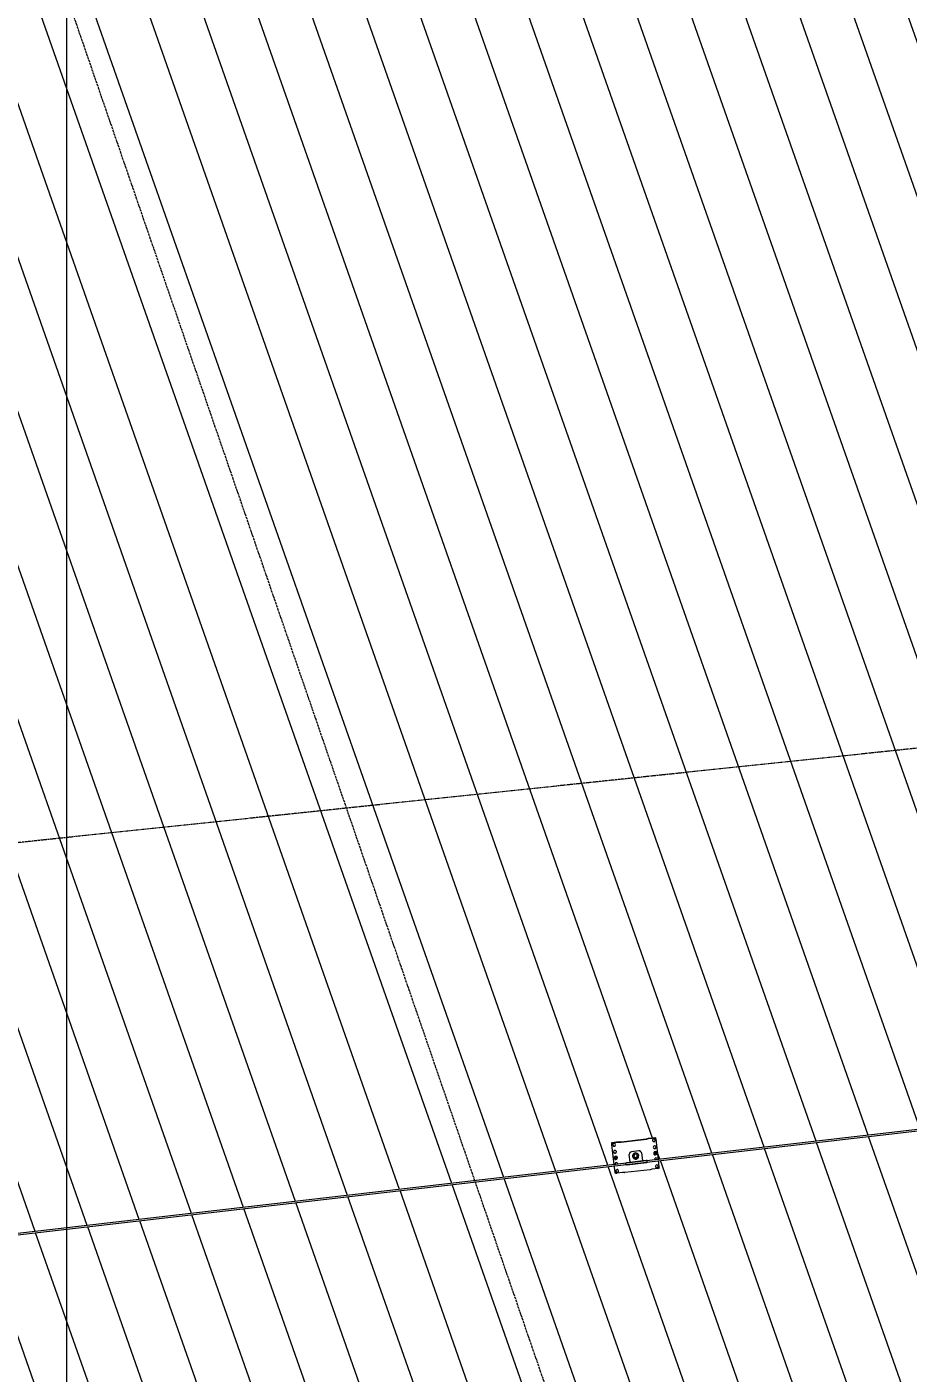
# Model space of a CAD drawing. Header units: millimetres. Extents: x -2355779 to -2216356, y 3874558 to 4068437.
# Drawn here: x -2348636 to -2342895, y 3975290 to 3984063 of the extents above; entities that cross this region are included whole.
import ezdxf

# ---------------------------------------------------------------- set-up
doc = ezdxf.new("R2010")
doc.units = ezdxf.units.MM
doc.linetypes.add('Grid Line', pattern=[21, 12, -3, 3, -3])
for name, color, linetype, lineweight in [('A-ANNO-DIMS', 211, 'Continuous', 5), ('A-ANNO-DIMS-200', 211, 'Continuous', 5), ('A-DETL', 90, 'Continuous', 18), ('A-ROOF-PATT', 132, 'Continuous', 5), ('Q-SPCQ', 91, 'Continuous', 5), ('S-GRID', 1, 'Continuous', 5)]:
    doc.layers.add(name, color=color, linetype=linetype, lineweight=lineweight)
doc.styles.add('Arial', font='arial.ttf', dxfattribs={"height": 500})
doc.dimstyles.new('2_5-Diagonal-_deg_-Decimal_O', dxfattribs={"dimscale": 304.8, "dimtxt": 510.1297, "dimasz": 0.984252, "dimexe": 0.656168, "dimexo": 0.0625, "dimgap": 0.984252, "dimtad": 1, "dimdec": 0, "dimzin": 0, "dimdsep": 46, "dimtxsty": 'Arial', "dimblk1": 'OBLIQUE', "dimblk2": 'OBLIQUE', "dimsah": 1, "dimcen": 0.09, "dimdle": 0.656168, "dimazin": 0, "dimtfac": 1, "dimtdec": 4, "dimtix": 1, "dimtmove": 0, "dimatfit": 3, "dimfxl": 3.28084, "dimfxlon": 1, "dimtvp": 1, "dimtfill": 1, "dimtolj": 1, "dimtzin": 0, "dimlwd": 15, "dimlwe": 15, "dimarcsym": 2})

# ---------------------------------------------------------------- blocks, each defined once
blk = doc.blocks.new('Static Line_Sayfa_Metal Deck_Pan Mount - Up to 15 _ pitch - Max 2 Users-1848369-GA - Part B 6m')
at = {"layer": 'Q-SPCQ'}
for p, q in [((-2316003.8, 3979979.9), (-2348375.7, 3976235.9)), ((-2348375.7, 3976227.9), (-2316002.9, 3979972)), ((-2344776.2, 3976795.8), (-2344825.9, 3976790.1)), ((-2344825.8, 3976789.9), (-2344776.2, 3976795.7)), ((-2344824.7, 3976779.9), (-2344825.8, 3976789.9)), ((-2344809.3, 3976646.2), (-2344824.6, 3976779.9)), ((-2344817.8, 3976774.4), (-2344817.7, 3976774.3)), ((-2344776.9, 3976795.6), (-2344815.9, 3976791.1)), ((-2344815.9, 3976791), (-2344778.4, 3976795.3)), ((-2344800.7, 3976780.3), (-2344800.8, 3976780.4)), ((-2344777.5, 3976795.4), (-2344764.2, 3976794.4)), ((-2344776.2, 3976795.7), (-2344776.2, 3976795.8)), ((-2344762.7, 3976794.7), (-2344776, 3976795.6)), ((-2344763.2, 3976794.5), (-2344598.6, 3976813.5)), ((-2344600.1, 3976813.4), (-2344761.7, 3976794.8)), ((-2344587.6, 3976817.4), (-2344599.2, 3976813.6)), ((-2344597.6, 3976813.7), (-2344586, 3976817.5)), ((-2344537.8, 3976823.4), (-2344587.5, 3976817.6)), ((-2344587.4, 3976817.5), (-2344537.8, 3976823.2)), ((-2344547.7, 3976822.1), (-2344586.7, 3976817.6)), ((-2344585.1, 3976817.7), (-2344547.7, 3976822)), ((-2344559.5, 3976804.3), (-2344559.5, 3976804.2)), ((-2344554.3, 3976758.9), (-2344554.2, 3976758.8)), ((-2344542.5, 3976810.2), (-2344542.5, 3976810.2)), ((-2344537.8, 3976823.2), (-2344537.8, 3976823.4)), ((-2344536.6, 3976813.2), (-2344537.8, 3976823.2)), ((-2344537.3, 3976764.8), (-2344537.3, 3976764.9)), ((-2344537.1, 3976815.4), (-2344537.1, 3976815.5)), ((-2344521.3, 3976680.4), (-2344536.6, 3976813.2)), ((-2344812.5, 3976729), (-2344812.5, 3976729)), ((-2344804.6, 3976694.7), (-2344800.1, 3976698.1)), ((-2344804, 3976689.1), (-2344804.6, 3976694.7)), ((-2344800, 3976697.9), (-2344804.5, 3976694.4)), ((-2344804.5, 3976694.4), (-2344803.9, 3976688.9)), ((-2344803.9, 3976688.9), (-2344798.8, 3976686.6)), ((-2344800, 3976697.9), (-2344800.1, 3976698.1)), ((-2344800.1, 3976698.1), (-2344795, 3976695.8)), ((-2344794.9, 3976695.5), (-2344800, 3976697.9)), ((-2344798.8, 3976686.6), (-2344794.3, 3976690)), ((-2344795.5, 3976734.9), (-2344795.5, 3976735)), ((-2344794.3, 3976690), (-2344794.9, 3976695.5)), ((-2344601.3, 3976675), (-2344727.3, 3976660.4)), ((-2344705.2, 3976665.8), (-2344710.9, 3976714.9)), ((-2344648.1, 3976737.4), (-2344697.7, 3976731.7)), ((-2344648, 3976737.3), (-2344697.7, 3976731.5)), ((-2344688.2, 3976698), (-2344688.1, 3976697.9)), ((-2344680.5, 3976700.6), (-2344680.3, 3976700.2)), ((-2344678.4, 3976700.8), (-2344678.3, 3976700.7)), ((-2344660, 3976707.2), (-2344660.1, 3976707.2)), ((-2344658.2, 3976708), (-2344658.3, 3976708.4)), ((-2344650.6, 3976711.1), (-2344650.7, 3976711.2)), ((-2344632.2, 3976727.4), (-2344632.2, 3976727.5)), ((-2344631.4, 3976724.1), (-2344625.8, 3976675)), ((-2344601.3, 3976675), (-2344599, 3976675)), ((-2344594.6, 3976674.4), (-2344599, 3976675)), ((-2344541.9, 3976728), (-2344546.4, 3976724.6)), ((-2344546.4, 3976724.6), (-2344545.7, 3976719)), ((-2344541.8, 3976727.7), (-2344546.3, 3976724.3)), ((-2344546.3, 3976724.3), (-2344545.6, 3976718.7)), ((-2344545.6, 3976718.7), (-2344540.5, 3976716.5)), ((-2344545.1, 3976679.5), (-2344545, 3976679.1)), ((-2344545.1, 3976679.5), (-2344545.1, 3976679.5)), ((-2344536.7, 3976725.7), (-2344541.9, 3976728)), ((-2344541.8, 3976727.7), (-2344541.9, 3976728)), ((-2344536.7, 3976725.4), (-2344541.8, 3976727.7)), ((-2344540.5, 3976716.5), (-2344536, 3976719.8)), ((-2344536, 3976719.8), (-2344536.7, 3976725.4)), ((-2344528.1, 3976685.4), (-2344528.2, 3976685.5)), ((-2344516, 3976634.6), (-2344520.8, 3976676)), ((-2344804.1, 3976601.3), (-2344808.9, 3976642.7)), ((-2344803, 3976591.5), (-2344804.1, 3976601.3)), ((-2344803.6, 3976599.2), (-2344803.6, 3976599.1)), ((-2344803.4, 3976649.6), (-2344803.2, 3976649.2)), ((-2344803.4, 3976649.6), (-2344803.4, 3976649.6)), ((-2344793.8, 3976592.5), (-2344803, 3976591.5)), ((-2344798.2, 3976604.3), (-2344798.2, 3976604.2)), ((-2344755.6, 3976596.9), (-2344793, 3976592.5)), ((-2344786.4, 3976655.6), (-2344786.4, 3976655.6)), ((-2344781.2, 3976610.2), (-2344781.2, 3976610.2)), ((-2344741.4, 3976596), (-2344754.6, 3976596.9)), ((-2344575.7, 3976615.1), (-2344740.4, 3976596)), ((-2344729.5, 3976659.9), (-2344733.7, 3976658.4)), ((-2344732.5, 3976648), (-2344728.1, 3976647.5)), ((-2344727.3, 3976660.4), (-2344729.5, 3976659.9)), ((-2344725.8, 3976647.5), (-2344728.1, 3976647.5)), ((-2344725.8, 3976647.5), (-2344599.8, 3976662.1)), ((-2344599.8, 3976662.1), (-2344597.6, 3976662.6)), ((-2344597.6, 3976662.6), (-2344593.4, 3976664.1)), ((-2344563.2, 3976619.1), (-2344574.8, 3976615.2)), ((-2344524.8, 3976623.5), (-2344562.3, 3976619.2)), ((-2344539.9, 3976634.1), (-2344539.9, 3976634.1)), ((-2344514.9, 3976624.8), (-2344524.1, 3976623.7)), ((-2344522.9, 3976640), (-2344522.9, 3976640.1)), ((-2344514.9, 3976624.8), (-2344516.1, 3976634.6)), ((-2348375.7, 3976235.9), (-2352562.9, 3975751.6)), ((-2352562.9, 3975743.6), (-2348375.7, 3976227.9))]:
    blk.add_line(p, q, dxfattribs=at)
at = {"layer": 'Q-SPCQ', "flags": 128}
for points in [[(-2344817.7, 3976774.3), (-2344817.6, 3976774), (-2344817.5, 3976773.7), (-2344817.3, 3976773.3), (-2344817.1, 3976773), (-2344817, 3976772.7), (-2344816.8, 3976772.4), (-2344816.6, 3976772.1), (-2344816.4, 3976771.8), (-2344816.1, 3976771.5), (-2344815.9, 3976771.3), (-2344815.6, 3976771), (-2344815.4, 3976770.8), (-2344815.1, 3976770.5), (-2344814.8, 3976770.3), (-2344814.6, 3976770.1), (-2344814.3, 3976769.9), (-2344814, 3976769.7), (-2344813.7, 3976769.5), (-2344813.3, 3976769.3), (-2344813, 3976769.2), (-2344812.7, 3976769), (-2344812.3, 3976768.9), (-2344812, 3976768.8), (-2344811.7, 3976768.7), (-2344811.3, 3976768.6), (-2344811, 3976768.5), (-2344810.6, 3976768.4), (-2344810.3, 3976768.4), (-2344809.9, 3976768.4), (-2344809.5, 3976768.3), (-2344809.2, 3976768.3), (-2344808.8, 3976768.3), (-2344808.5, 3976768.4), (-2344808.2, 3976768.4)], [(-2344808.2, 3976768.4), (-2344807.9, 3976768.4), (-2344807.5, 3976768.5), (-2344807.1, 3976768.6), (-2344806.8, 3976768.7), (-2344806.5, 3976768.8), (-2344806.1, 3976768.9), (-2344805.8, 3976769), (-2344805.5, 3976769.2), (-2344805.1, 3976769.3), (-2344804.8, 3976769.5), (-2344804.5, 3976769.7), (-2344804.2, 3976769.9), (-2344803.9, 3976770.1), (-2344803.6, 3976770.3), (-2344803.3, 3976770.5), (-2344803.1, 3976770.8), (-2344802.8, 3976771), (-2344802.6, 3976771.3), (-2344802.3, 3976771.6), (-2344802.1, 3976771.8), (-2344801.9, 3976772.1), (-2344801.7, 3976772.4), (-2344801.5, 3976772.7), (-2344801.3, 3976773), (-2344801.2, 3976773.4), (-2344801, 3976773.7), (-2344800.9, 3976774), (-2344800.7, 3976774.4), (-2344800.6, 3976774.7), (-2344800.5, 3976775), (-2344800.4, 3976775.4), (-2344800.4, 3976775.7), (-2344800.3, 3976776.1), (-2344800.3, 3976776.5), (-2344800.3, 3976776.8), (-2344800.2, 3976777.2), (-2344800.2, 3976777.5), (-2344800.3, 3976777.9), (-2344800.3, 3976778.3), (-2344800.3, 3976778.6), (-2344800.4, 3976779), (-2344800.5, 3976779.3), (-2344800.6, 3976779.7), (-2344800.7, 3976780), (-2344800.7, 3976780.3)], [(-2344559.5, 3976804.2), (-2344559.3, 3976803.9), (-2344559.2, 3976803.5), (-2344559.1, 3976803.2), (-2344558.9, 3976802.9), (-2344558.7, 3976802.6), (-2344558.5, 3976802.3), (-2344558.3, 3976802), (-2344558.1, 3976801.7), (-2344557.9, 3976801.4), (-2344557.6, 3976801.1), (-2344557.4, 3976800.9), (-2344557.1, 3976800.6), (-2344556.9, 3976800.4), (-2344556.6, 3976800.2), (-2344556.3, 3976799.9), (-2344556, 3976799.7), (-2344555.7, 3976799.5), (-2344555.4, 3976799.4), (-2344555.1, 3976799.2), (-2344554.8, 3976799), (-2344554.4, 3976798.9), (-2344554.1, 3976798.7), (-2344553.7, 3976798.6), (-2344553.4, 3976798.5), (-2344553.1, 3976798.4), (-2344552.7, 3976798.4), (-2344552.3, 3976798.3), (-2344552, 3976798.3), (-2344551.6, 3976798.2), (-2344551.3, 3976798.2), (-2344550.9, 3976798.2), (-2344550.6, 3976798.2), (-2344550.2, 3976798.2), (-2344549.9, 3976798.3)], [(-2344554.2, 3976758.8), (-2344554.1, 3976758.5), (-2344554, 3976758.2), (-2344553.8, 3976757.8), (-2344553.7, 3976757.5), (-2344553.5, 3976757.2), (-2344553.3, 3976756.9), (-2344553.1, 3976756.6), (-2344552.9, 3976756.3), (-2344552.7, 3976756), (-2344552.4, 3976755.8), (-2344552.2, 3976755.5), (-2344551.9, 3976755.2), (-2344551.6, 3976755), (-2344551.4, 3976754.8), (-2344551.1, 3976754.6), (-2344550.8, 3976754.3), (-2344550.5, 3976754.2), (-2344550.2, 3976754), (-2344549.9, 3976753.8), (-2344549.5, 3976753.6), (-2344549.2, 3976753.5), (-2344548.9, 3976753.4), (-2344548.5, 3976753.3), (-2344548.2, 3976753.1), (-2344547.8, 3976753.1), (-2344547.5, 3976753), (-2344547.1, 3976752.9), (-2344546.8, 3976752.9), (-2344546.4, 3976752.8), (-2344546.1, 3976752.8), (-2344545.7, 3976752.8), (-2344545.3, 3976752.8), (-2344545, 3976752.9), (-2344544.7, 3976752.9)], [(-2344549.9, 3976798.3), (-2344549.6, 3976798.3), (-2344549.2, 3976798.4), (-2344548.9, 3976798.4), (-2344548.5, 3976798.5), (-2344548.2, 3976798.6), (-2344547.9, 3976798.8), (-2344547.5, 3976798.9), (-2344547.2, 3976799), (-2344546.9, 3976799.2), (-2344546.5, 3976799.4), (-2344546.2, 3976799.5), (-2344545.9, 3976799.7), (-2344545.6, 3976799.9), (-2344545.4, 3976800.2), (-2344545.1, 3976800.4), (-2344544.8, 3976800.6), (-2344544.6, 3976800.9), (-2344544.3, 3976801.2), (-2344544.1, 3976801.4), (-2344543.8, 3976801.7), (-2344543.6, 3976802), (-2344543.4, 3976802.3), (-2344543.2, 3976802.6), (-2344543.1, 3976802.9), (-2344542.9, 3976803.2), (-2344542.7, 3976803.6), (-2344542.6, 3976803.9), (-2344542.5, 3976804.2), (-2344542.4, 3976804.6), (-2344542.3, 3976804.9), (-2344542.2, 3976805.3), (-2344542.1, 3976805.6), (-2344542.1, 3976806), (-2344542, 3976806.3), (-2344542, 3976806.7), (-2344542, 3976807), (-2344542, 3976807.4), (-2344542, 3976807.8), (-2344542, 3976808.1), (-2344542.1, 3976808.5), (-2344542.1, 3976808.8), (-2344542.2, 3976809.2), (-2344542.3, 3976809.5), (-2344542.4, 3976809.9), (-2344542.5, 3976810.2)], [(-2344544.7, 3976752.9), (-2344544.4, 3976752.9), (-2344544, 3976753), (-2344543.7, 3976753.1), (-2344543.3, 3976753.2), (-2344543, 3976753.3), (-2344542.6, 3976753.4), (-2344542.3, 3976753.5), (-2344542, 3976753.7), (-2344541.6, 3976753.8), (-2344541.3, 3976754), (-2344541, 3976754.2), (-2344540.7, 3976754.4), (-2344540.4, 3976754.6), (-2344540.1, 3976754.8), (-2344539.9, 3976755), (-2344539.6, 3976755.3), (-2344539.3, 3976755.5), (-2344539.1, 3976755.8), (-2344538.9, 3976756), (-2344538.6, 3976756.3), (-2344538.4, 3976756.6), (-2344538.2, 3976756.9), (-2344538, 3976757.2), (-2344537.8, 3976757.5), (-2344537.7, 3976757.8), (-2344537.5, 3976758.2), (-2344537.4, 3976758.5), (-2344537.3, 3976758.8), (-2344537.1, 3976759.2), (-2344537.1, 3976759.5), (-2344537, 3976759.9), (-2344536.9, 3976760.2), (-2344536.8, 3976760.6), (-2344536.8, 3976760.9), (-2344536.8, 3976761.3), (-2344536.8, 3976761.7), (-2344536.8, 3976762), (-2344536.8, 3976762.4), (-2344536.8, 3976762.7), (-2344536.9, 3976763.1), (-2344536.9, 3976763.5), (-2344537, 3976763.8), (-2344537.1, 3976764.2), (-2344537.2, 3976764.5), (-2344537.3, 3976764.8)], [(-2344812.5, 3976729), (-2344812.4, 3976728.6), (-2344812.2, 3976728.3), (-2344812.1, 3976728), (-2344811.9, 3976727.6), (-2344811.7, 3976727.3), (-2344811.6, 3976727), (-2344811.4, 3976726.7), (-2344811.1, 3976726.4), (-2344810.9, 3976726.2), (-2344810.7, 3976725.9), (-2344810.4, 3976725.6), (-2344810.2, 3976725.4), (-2344809.9, 3976725.1), (-2344809.6, 3976724.9), (-2344809.3, 3976724.7), (-2344809, 3976724.5), (-2344808.7, 3976724.3), (-2344808.4, 3976724.1), (-2344808.1, 3976723.9), (-2344807.8, 3976723.8), (-2344807.5, 3976723.6), (-2344807.1, 3976723.5), (-2344806.8, 3976723.4), (-2344806.4, 3976723.3), (-2344806.1, 3976723.2), (-2344805.7, 3976723.1), (-2344805.4, 3976723.1), (-2344805, 3976723), (-2344804.7, 3976723), (-2344804.3, 3976723), (-2344804, 3976722.9), (-2344803.6, 3976723), (-2344803.2, 3976723), (-2344803, 3976723)], [(-2344803, 3976723), (-2344802.6, 3976723.1), (-2344802.3, 3976723.1), (-2344801.9, 3976723.2), (-2344801.6, 3976723.3), (-2344801.2, 3976723.4), (-2344800.9, 3976723.5), (-2344800.6, 3976723.6), (-2344800.2, 3976723.8), (-2344799.9, 3976723.9), (-2344799.6, 3976724.1), (-2344799.3, 3976724.3), (-2344799, 3976724.5), (-2344798.7, 3976724.7), (-2344798.4, 3976724.9), (-2344798.1, 3976725.1), (-2344797.9, 3976725.4), (-2344797.6, 3976725.6), (-2344797.4, 3976725.9), (-2344797.1, 3976726.2), (-2344796.9, 3976726.5), (-2344796.7, 3976726.7), (-2344796.5, 3976727), (-2344796.3, 3976727.3), (-2344796.1, 3976727.7), (-2344795.9, 3976728), (-2344795.8, 3976728.3), (-2344795.6, 3976728.6), (-2344795.5, 3976729), (-2344795.4, 3976729.3), (-2344795.3, 3976729.7), (-2344795.2, 3976730), (-2344795.2, 3976730.4), (-2344795.1, 3976730.7), (-2344795.1, 3976731.1), (-2344795, 3976731.4), (-2344795, 3976731.8), (-2344795, 3976732.2), (-2344795, 3976732.5), (-2344795.1, 3976732.9), (-2344795.1, 3976733.2), (-2344795.2, 3976733.6), (-2344795.2, 3976733.9), (-2344795.3, 3976734.3), (-2344795.4, 3976734.6), (-2344795.5, 3976734.9)], [(-2344680.3, 3976700.2), (-2344680.2, 3976699.8), (-2344680, 3976699.4), (-2344679.8, 3976698.9), (-2344679.6, 3976698.5), (-2344679.3, 3976698.1), (-2344679.1, 3976697.7), (-2344678.8, 3976697.3), (-2344678.5, 3976696.9), (-2344678.2, 3976696.6), (-2344677.9, 3976696.2), (-2344677.6, 3976695.9), (-2344677.3, 3976695.6), (-2344676.9, 3976695.2), (-2344676.6, 3976694.9), (-2344676.2, 3976694.7), (-2344675.8, 3976694.4), (-2344675.4, 3976694.1), (-2344675, 3976693.9), (-2344674.6, 3976693.7), (-2344674.2, 3976693.5), (-2344673.7, 3976693.3), (-2344673.3, 3976693.1), (-2344672.9, 3976693), (-2344672.4, 3976692.8), (-2344672, 3976692.7), (-2344671.5, 3976692.6), (-2344671, 3976692.5), (-2344670.6, 3976692.5), (-2344670.1, 3976692.4), (-2344669.6, 3976692.4), (-2344669.2, 3976692.4), (-2344668.7, 3976692.4), (-2344668.2, 3976692.4), (-2344667.9, 3976692.5)], [(-2344678.3, 3976700.7), (-2344678.2, 3976700.4), (-2344678.1, 3976700), (-2344677.9, 3976699.7), (-2344677.7, 3976699.3), (-2344677.5, 3976699), (-2344677.3, 3976698.7), (-2344677.1, 3976698.3), (-2344676.9, 3976698), (-2344676.6, 3976697.7), (-2344676.4, 3976697.4), (-2344676.1, 3976697.2), (-2344675.8, 3976696.9), (-2344675.5, 3976696.6), (-2344675.2, 3976696.4), (-2344674.9, 3976696.1), (-2344674.6, 3976695.9), (-2344674.3, 3976695.7), (-2344673.9, 3976695.5), (-2344673.6, 3976695.3), (-2344673.2, 3976695.2), (-2344672.9, 3976695), (-2344672.5, 3976694.9), (-2344672.2, 3976694.7), (-2344671.8, 3976694.6), (-2344671.4, 3976694.5), (-2344671, 3976694.4), (-2344670.7, 3976694.4), (-2344670.3, 3976694.3), (-2344669.9, 3976694.3), (-2344669.5, 3976694.3), (-2344669.1, 3976694.3), (-2344668.7, 3976694.3), (-2344668.3, 3976694.3), (-2344668.1, 3976694.3)], [(-2344668.1, 3976694.3), (-2344667.7, 3976694.4), (-2344667.3, 3976694.4), (-2344666.9, 3976694.5), (-2344666.6, 3976694.6), (-2344666.2, 3976694.7), (-2344665.8, 3976694.9), (-2344665.5, 3976695), (-2344665.1, 3976695.2), (-2344664.8, 3976695.3), (-2344664.4, 3976695.5), (-2344664.1, 3976695.7), (-2344663.8, 3976695.9), (-2344663.4, 3976696.1), (-2344663.1, 3976696.4), (-2344662.8, 3976696.6), (-2344662.5, 3976696.9), (-2344662.3, 3976697.2), (-2344662, 3976697.4), (-2344661.7, 3976697.7), (-2344661.5, 3976698), (-2344661.3, 3976698.4), (-2344661.1, 3976698.7), (-2344660.9, 3976699), (-2344660.7, 3976699.3), (-2344660.5, 3976699.7), (-2344660.3, 3976700), (-2344660.2, 3976700.4), (-2344660, 3976700.8), (-2344659.9, 3976701.1), (-2344659.8, 3976701.5), (-2344659.7, 3976701.9), (-2344659.6, 3976702.3), (-2344659.6, 3976702.6), (-2344659.5, 3976703), (-2344659.5, 3976703.4), (-2344659.5, 3976703.8), (-2344659.5, 3976704.2), (-2344659.5, 3976704.6), (-2344659.5, 3976705), (-2344659.6, 3976705.4), (-2344659.7, 3976705.7), (-2344659.7, 3976706.1), (-2344659.8, 3976706.5), (-2344659.9, 3976706.9), (-2344660, 3976707.2)], [(-2344667.9, 3976692.5), (-2344667.4, 3976692.5), (-2344667, 3976692.6), (-2344666.5, 3976692.7), (-2344666.1, 3976692.8), (-2344665.6, 3976693), (-2344665.2, 3976693.1), (-2344664.7, 3976693.3), (-2344664.3, 3976693.5), (-2344663.9, 3976693.7), (-2344663.5, 3976693.9), (-2344663.1, 3976694.1), (-2344662.7, 3976694.4), (-2344662.3, 3976694.7), (-2344661.9, 3976695), (-2344661.5, 3976695.3), (-2344661.2, 3976695.6), (-2344660.9, 3976695.9), (-2344660.5, 3976696.2), (-2344660.2, 3976696.6), (-2344659.9, 3976697), (-2344659.7, 3976697.3), (-2344659.4, 3976697.7), (-2344659.1, 3976698.1), (-2344658.9, 3976698.5), (-2344658.7, 3976699), (-2344658.5, 3976699.4), (-2344658.3, 3976699.8), (-2344658.2, 3976700.3), (-2344658, 3976700.7), (-2344657.9, 3976701.2), (-2344657.8, 3976701.6), (-2344657.7, 3976702.1), (-2344657.6, 3976702.5), (-2344657.5, 3976703), (-2344657.5, 3976703.5), (-2344657.5, 3976703.9), (-2344657.5, 3976704.4), (-2344657.5, 3976704.9), (-2344657.6, 3976705.3), (-2344657.6, 3976705.8), (-2344657.7, 3976706.3), (-2344657.8, 3976706.7), (-2344657.9, 3976707.2), (-2344658, 3976707.6), (-2344658.2, 3976708)], [(-2344527.8, 3976680.9), (-2344527.7, 3976681.2), (-2344527.7, 3976681.6), (-2344527.6, 3976681.9), (-2344527.6, 3976682.3), (-2344527.6, 3976682.7), (-2344527.6, 3976683), (-2344527.7, 3976683.4), (-2344527.7, 3976683.7), (-2344527.8, 3976684.1), (-2344527.8, 3976684.4), (-2344527.9, 3976684.8), (-2344528, 3976685.1), (-2344528.1, 3976685.4)], [(-2344798.2, 3976604.2), (-2344798, 3976603.9), (-2344797.9, 3976603.5), (-2344797.7, 3976603.2), (-2344797.6, 3976602.9), (-2344797.4, 3976602.6), (-2344797.2, 3976602.3), (-2344797, 3976602), (-2344796.8, 3976601.7), (-2344796.6, 3976601.4), (-2344796.3, 3976601.1), (-2344796.1, 3976600.9), (-2344795.8, 3976600.6), (-2344795.5, 3976600.4), (-2344795.3, 3976600.2), (-2344795, 3976599.9), (-2344794.7, 3976599.7), (-2344794.4, 3976599.5), (-2344794.1, 3976599.3), (-2344793.8, 3976599.2), (-2344793.4, 3976599), (-2344793.1, 3976598.9), (-2344792.8, 3976598.7), (-2344792.4, 3976598.6), (-2344792.1, 3976598.5), (-2344791.7, 3976598.4), (-2344791.4, 3976598.4), (-2344791, 3976598.3), (-2344790.7, 3976598.3), (-2344790.3, 3976598.2), (-2344790, 3976598.2), (-2344789.6, 3976598.2), (-2344789.2, 3976598.2), (-2344788.9, 3976598.2), (-2344788.6, 3976598.3)], [(-2344788.6, 3976598.3), (-2344788.3, 3976598.3), (-2344787.9, 3976598.4), (-2344787.6, 3976598.4), (-2344787.2, 3976598.5), (-2344786.9, 3976598.6), (-2344786.5, 3976598.8), (-2344786.2, 3976598.9), (-2344785.9, 3976599), (-2344785.6, 3976599.2), (-2344785.2, 3976599.4), (-2344784.9, 3976599.5), (-2344784.6, 3976599.7), (-2344784.3, 3976599.9), (-2344784, 3976600.2), (-2344783.8, 3976600.4), (-2344783.5, 3976600.6), (-2344783.2, 3976600.9), (-2344783, 3976601.2), (-2344782.8, 3976601.4), (-2344782.5, 3976601.7), (-2344782.3, 3976602), (-2344782.1, 3976602.3), (-2344781.9, 3976602.6), (-2344781.8, 3976602.9), (-2344781.6, 3976603.2), (-2344781.4, 3976603.6), (-2344781.3, 3976603.9), (-2344781.2, 3976604.2), (-2344781.1, 3976604.6), (-2344781, 3976604.9), (-2344780.9, 3976605.3), (-2344780.8, 3976605.6), (-2344780.7, 3976606), (-2344780.7, 3976606.3), (-2344780.7, 3976606.7), (-2344780.7, 3976607), (-2344780.7, 3976607.4), (-2344780.7, 3976607.8), (-2344780.7, 3976608.1), (-2344780.8, 3976608.5), (-2344780.8, 3976608.8), (-2344780.9, 3976609.2), (-2344781, 3976609.5), (-2344781.1, 3976609.9), (-2344781.2, 3976610.2)], [(-2344786, 3976651), (-2344786, 3976651.3), (-2344785.9, 3976651.7), (-2344785.9, 3976652.1), (-2344785.9, 3976652.4), (-2344785.9, 3976652.8), (-2344785.9, 3976653.1), (-2344785.9, 3976653.5), (-2344786, 3976653.9), (-2344786, 3976654.2), (-2344786.1, 3976654.6), (-2344786.2, 3976654.9), (-2344786.3, 3976655.3), (-2344786.4, 3976655.6)], [(-2344539.9, 3976634.1), (-2344539.8, 3976633.7), (-2344539.6, 3976633.4), (-2344539.5, 3976633.1), (-2344539.3, 3976632.8), (-2344539.1, 3976632.4), (-2344538.9, 3976632.1), (-2344538.7, 3976631.8), (-2344538.5, 3976631.6), (-2344538.3, 3976631.3), (-2344538.1, 3976631), (-2344537.8, 3976630.7), (-2344537.6, 3976630.5), (-2344537.3, 3976630.3), (-2344537, 3976630), (-2344536.7, 3976629.8), (-2344536.4, 3976629.6), (-2344536.1, 3976629.4), (-2344535.8, 3976629.2), (-2344535.5, 3976629), (-2344535.2, 3976628.9), (-2344534.8, 3976628.7), (-2344534.5, 3976628.6), (-2344534.2, 3976628.5), (-2344533.8, 3976628.4), (-2344533.5, 3976628.3), (-2344533.1, 3976628.2), (-2344532.8, 3976628.2), (-2344532.4, 3976628.1), (-2344532.1, 3976628.1), (-2344531.7, 3976628.1), (-2344531.3, 3976628.1), (-2344531, 3976628.1), (-2344530.6, 3976628.1), (-2344530.4, 3976628.1)], [(-2344530.4, 3976628.1), (-2344530, 3976628.2), (-2344529.7, 3976628.2), (-2344529.3, 3976628.3), (-2344529, 3976628.4), (-2344528.6, 3976628.5), (-2344528.3, 3976628.6), (-2344527.9, 3976628.8), (-2344527.6, 3976628.9), (-2344527.3, 3976629.1), (-2344527, 3976629.2), (-2344526.7, 3976629.4), (-2344526.4, 3976629.6), (-2344526.1, 3976629.8), (-2344525.8, 3976630), (-2344525.5, 3976630.3), (-2344525.2, 3976630.5), (-2344525, 3976630.8), (-2344524.7, 3976631), (-2344524.5, 3976631.3), (-2344524.3, 3976631.6), (-2344524.1, 3976631.9), (-2344523.9, 3976632.2), (-2344523.7, 3976632.5), (-2344523.5, 3976632.8), (-2344523.3, 3976633.1), (-2344523.2, 3976633.4), (-2344523, 3976633.8), (-2344522.9, 3976634.1), (-2344522.8, 3976634.4), (-2344522.7, 3976634.8), (-2344522.6, 3976635.1), (-2344522.5, 3976635.5), (-2344522.5, 3976635.8), (-2344522.4, 3976636.2), (-2344522.4, 3976636.6), (-2344522.4, 3976636.9), (-2344522.4, 3976637.3), (-2344522.4, 3976637.6), (-2344522.5, 3976638), (-2344522.5, 3976638.3), (-2344522.6, 3976638.7), (-2344522.6, 3976639.1), (-2344522.7, 3976639.4), (-2344522.8, 3976639.8), (-2344522.9, 3976640)]]:
    blk.add_lwpolyline(points, dxfattribs=at)
at = {"layer": 'Q-SPCQ'}
for centre, major_axis, ratio, start_param, end_param in [((-2344814.7, 3976781.1), (9.43, 3.32), 0.99863, 1.347635, 2.918431), ((-2344814.7, 3976781), (9.43, 3.32), 0.99863, 1.347635, 2.918431), ((-2344809.3, 3976777.4), (8.49, 2.98), 0.99863, 1.347635, 3.141593), ((-2344809.3, 3976777.4), (8.49, 2.98), 0.99863, 3.502719, 4.489228), ((-2344809.3, 3976777.4), (8.49, 2.98), 0.99863, 0.300437, 1.347635), ((-2344809.3, 3976777.4), (8.49, 2.98), 0.99863, 4.489228, 5.408181), ((-2344809.3, 3976777.4), (8.49, 2.98), 0.99863, 5.536425, 6.283185), ((-2344778.4, 3976795.2), (0.993, 0.114), 0.051038, 0.263758, 1.582394), ((-2344776.9, 3976795.5), (0.993, 0.114), 0.051038, 0.263758, 1.582394), ((-2344763.2, 3976794.5), (0.993, 0.114), 0.051038, 3.40535, 4.723987), ((-2344761.7, 3976794.8), (0.993, 0.114), 0.051038, 3.40535, 4.723987), ((-2344600.1, 3976813.5), (0.993, 0.114), 0.051038, 4.723987, 6.042624), ((-2344598.6, 3976813.6), (0.993, 0.114), 0.051038, 4.723987, 6.042624), ((-2344586.6, 3976817.5), (0.993, 0.114), 0.051038, 1.582394, 1.802167), ((-2344585.1, 3976817.6), (0.993, 0.114), 0.051038, 1.582394, 2.901031), ((-2344551, 3976807.3), (8.49, 2.98), 0.99863, 1.347635, 3.44203), ((-2344551, 3976807.3), (8.49, 2.98), 0.99863, 3.541054, 4.489228), ((-2344545.8, 3976761.9), (8.49, 2.98), 0.99863, 1.347635, 3.44203), ((-2344545.8, 3976761.9), (8.49, 2.98), 0.99863, 3.541054, 4.489228), ((-2344551, 3976807.3), (8.49, 2.98), 0.99863, 5.536425, 7.63082), ((-2344551, 3976807.3), (8.49, 2.98), 0.99863, 4.489228, 5.459951), ((-2344546.6, 3976812.2), (9.43, 3.32), 0.99863, 0.038638, 1.347635), ((-2344546.5, 3976812.1), (9.43, 3.32), 0.99863, 6.060024, 7.63082), ((-2344545.8, 3976761.9), (8.49, 2.98), 0.99863, 5.536425, 7.63082), ((-2344545.8, 3976761.9), (8.49, 2.98), 0.99863, 4.489228, 5.408181), ((-2344804, 3976732), (8.49, 2.98), 0.99863, 1.347635, 3.141593), ((-2344799.5, 3976692.3), (10.4, 3.6), 0.99863, 1.347635, 4.489228), ((-2344804, 3976732), (8.49, 2.98), 0.99863, 3.502719, 4.489228), ((-2344804, 3976732), (8.49, 2.98), 0.99863, 0.300437, 1.347635), ((-2344804, 3976732), (8.49, 2.98), 0.99863, 4.489228, 5.408181), ((-2344799.5, 3976692.3), (10.4, 3.6), 0.99863, 4.489228, 7.63082), ((-2344804, 3976732), (8.49, 2.98), 0.99863, 5.536425, 6.283185), ((-2344696, 3976716.8), (14.2, 5), 0.99863, 1.347635, 2.918431), ((-2344696, 3976716.6), (14.2, 5), 0.99863, 1.347635, 2.918431), ((-2344669.4, 3976704.6), (18.8, 6.6), 0.99863, 1.347635, 3.70383), ((-2344669.4, 3976704.5), (18.8, 6.6), 0.99863, 1.347635, 4.489228), ((-2344669.4, 3976704.5), (11.1, 3.9), 0.99863, 1.347635, 4.489228), ((-2344669.4, 3976704.6), (18.8, 6.6), 0.99863, 6.060024, 7.63082), ((-2344669.4, 3976704.5), (18.8, 6.6), 0.99863, 4.489228, 7.63082), ((-2344669.4, 3976704.5), (11.1, 3.9), 0.99863, 4.489228, 7.63082), ((-2344646.4, 3976722.5), (14.2, 5), 0.99863, 0.038638, 1.347635), ((-2344646.3, 3976722.4), (14.2, 5), 0.99863, 6.060024, 7.63082), ((-2344646.4, 3976722.5), (14.2, 5), 0.99863, 6.060024, 6.283185), ((-2344625.7, 3976674.8), (-0.46, 3.97), 0.011583, 1.519733, 2.56693), ((-2344594, 3976669.3), (-0.6, 5.18), 0.011583, 4.675347, 6.280452), ((-2344594, 3976669.3), (-0.6, 5.18), 0.011583, 0, 0.472535), ((-2344594, 3976669.3), (-0.6, 5.18), 0.011583, 3.144326, 4.661325), ((-2344541.2, 3976722.2), (10.4, 3.6), 0.99863, 1.347635, 4.489228), ((-2344536.6, 3976682.5), (8.49, 2.98), 0.99863, 1.347635, 3.141593), ((-2344541.2, 3976722.2), (10.4, 3.6), 0.99863, 4.489228, 7.63082), ((-2344536.6, 3976682.5), (8.49, 2.98), 0.99863, 0.300437, 1.347635), ((-2344536.6, 3976682.5), (8.49, 2.98), 0.99863, 5.606027, 6.283185), ((-2344794.9, 3976652.6), (8.49, 2.98), 0.99863, 1.347635, 3.44203), ((-2344794.2, 3976602.5), (9.43, 3.32), 0.99863, 2.918431, 4.489228), ((-2344789.7, 3976607.3), (8.49, 2.98), 0.99863, 1.347635, 3.44203), ((-2344794.2, 3976602.6), (9.43, 3.32), 0.99863, 3.965629, 4.227428), ((-2344789.7, 3976607.3), (8.49, 2.98), 0.99863, 3.502719, 4.489228), ((-2344794.9, 3976652.6), (8.49, 2.98), 0.99863, 5.607338, 7.63082), ((-2344789.7, 3976607.3), (8.49, 2.98), 0.99863, 5.536425, 7.63082), ((-2344789.7, 3976607.3), (8.49, 2.98), 0.99863, 4.489228, 5.459951), ((-2344755.6, 3976596.8), (0.993, 0.114), 0.051038, 0.263758, 1.582394), ((-2344740.4, 3976596.1), (0.993, 0.114), 0.051038, 3.40535, 4.723987), ((-2344733.1, 3976653.2), (-0.6, 5.18), 0.011583, 0.002734, 1.148216), ((-2344733.1, 3976653.2), (-0.6, 5.18), 0.011583, 4.675347, 6.283185), ((-2344733.1, 3976653.2), (-0.6, 5.18), 0.011583, 3.141593, 4.661325), ((-2344733.1, 3976653.2), (-0.6, 5.18), 0.011583, 1.972865, 3.138859), ((-2344705.1, 3976665.6), (-0.46, 3.97), 0.011583, 1.519733, 2.56693), ((-2344594, 3976669.3), (-0.6, 5.18), 0.011583, 1.973333, 3.141593), ((-2344575.7, 3976615.1), (0.993, 0.114), 0.051038, 4.723987, 6.042624), ((-2344562.2, 3976619.2), (0.993, 0.114), 0.051038, 1.582394, 2.901031), ((-2344531.4, 3976637.1), (8.49, 2.98), 0.99863, 1.347635, 3.141593), ((-2344531.4, 3976637.1), (8.49, 2.98), 0.99863, 3.502719, 4.489228), ((-2344531.4, 3976637.1), (8.49, 2.98), 0.99863, 0.300437, 1.347635), ((-2344531.4, 3976637.1), (8.49, 2.98), 0.99863, 4.489228, 5.408181), ((-2344526, 3976633.5), (9.43, 3.32), 0.99863, 4.489228, 6.060024), ((-2344531.4, 3976637.1), (8.49, 2.98), 0.99863, 5.536425, 6.283185), ((-2344526, 3976633.6), (9.43, 3.32), 0.99863, 4.751027, 6.060024)]:
    blk.add_ellipse(centre, major_axis=major_axis, ratio=ratio, start_param=start_param, end_param=end_param, dxfattribs=at)
for points in [[(-2344804.6, 3976694.7), (-2344804.5, 3976693.7), (-2344804.3, 3976691.9), (-2344804.1, 3976690), (-2344804, 3976689.1)], [(-2344795, 3976695.8), (-2344795.8, 3976696.2), (-2344797.6, 3976696.9), (-2344799.3, 3976697.7), (-2344800.1, 3976698.1)], [(-2344545.7, 3976719), (-2344545.8, 3976719.9), (-2344546, 3976721.7), (-2344546.2, 3976723.6), (-2344546.3, 3976724.5)], [(-2344541.9, 3976728), (-2344541, 3976727.6), (-2344539.3, 3976726.8), (-2344537.6, 3976726), (-2344536.7, 3976725.6)]]:
    blk.add_open_spline(points, degree=3, dxfattribs=at)
blk = doc.blocks.new('DIMBLOCK2-GA - Part B 6m')
at = {"layer": 'A-ANNO-DIMS-200', "lineweight": 15}
for p, q in [((-2337980.3, 4048141.9), (-2338057.2, 4048493.2)), ((-2337980.3, 4048141.9), (-2337865.8, 4048320.4)), ((-2337980.3, 4048141.9), (-2338094.8, 4047963.3)), ((-2337980.3, 4048141.9), (-2337980.3, 4048141.9)), ((-2337980.3, 4048141.9), (-2337937.6, 4047946.5)), ((-2348008.1, 4045641.5), (-2348105.2, 4045987.8)), ((-2348008.1, 4045641.5), (-2347904.2, 4045826.4)), ((-2348008.1, 4045641.5), (-2348112, 4045456.6)), ((-2348008.1, 4045641.5), (-2347954.1, 4045448.9))]:
    blk.add_line(p, q, dxfattribs=at)
for start, end in [(102.269916, 105.731899), (102.334407, 105.667407)]:
    blk.add_arc((-2300023.8, 3874558.4), 177684.9, start, end, dxfattribs=at)
at = {"layer": 'A-ANNO-DIMS-200', "color": 0, "lineweight": 15, "insert": (-2344034, 4047688.1), "char_height": 500, "width": 1958.898, "attachment_point": 1, "rotation": 14.00091, "line_spacing_factor": 0.941778, "style": 'Arial', "bg_fill": 3, "box_fill_scale": 1.25, "bg_fill_color": 256, "bg_fill_true_color": 13158600, "bg_fill_transparency": 0}
blk.add_mtext('3.33°', dxfattribs=at)
blk = doc.blocks.new('_Oblique')
at = {"color": 0, "linetype": 'ByBlock', "lineweight": -2}
blk.add_line((-0.5, -0.5), (0.5, 0.5), dxfattribs=at)

msp = doc.modelspace()

# ---------------------------------------------------------------- hatches: boundary and pattern name
at = {"layer": 'A-ROOF-PATT'}
h = msp.add_hatch(dxfattribs=at)
h.set_pattern_fill('FP_4', color=256, style=0, pattern_type=2)
h.set_pattern_definition([(109.367, (-4018.33, 11431.97), (-314.1568, -110.428734), [])])
h.paths.add_polyline_path([(-2352562.9, 3967433.9), (-2298471.9, 3967434.6), (-2305717.9, 3993269.2), (-2317088.1, 3995686), (-2318295.3, 3999191.8), (-2318276.8, 3999198), (-2317990.3, 3999297.2), (-2319737.4, 3999020.5), (-2318990.1, 3994314.6), (-2318988.5, 3994311.3), (-2318969.6, 3994178.2), (-2318969.6, 3994172.8), (-2318935.7, 3993965.6), (-2318889.7, 3993781.2), (-2318906.9, 3993777), (-2318877.5, 3993591.4), (-2319973, 3993338.7), (-2319896.7, 3993032.7), (-2318831, 3993296.2), (-2318742.7, 3992936.6), (-2339240.9, 3987830.5), (-2339329.9, 3988189.8), (-2329605.1, 3990613.3), (-2329686.5, 3990939.8), (-2338999.4, 3988618.9), (-2338994.7, 3988605.2), (-2339351.2, 3988485.4), (-2339348, 3988476.3), (-2339418.8, 3988454.3), (-2339421.5, 3988456.8), (-2339429.3, 3988456.2), (-2341201.2, 3993601.8), (-2352562.9, 3989688.5), (-2352562.9, 3975751.6), (-2350541.4, 3975985.4), (-2350556.5, 3976127.1), (-2350507.9, 3976132.3), (-2350495.8, 3976129.7), (-2350495.1, 3976131.6), (-2350329.4, 3976150.1), (-2350329.4, 3976150.7), (-2350307.6, 3976155.9), (-2350269.5, 3976159.1), (-2350253.3, 3976018.8), (-2344809.5, 3976648.4), (-2344824.6, 3976790), (-2344776.1, 3976795.3), (-2344764, 3976792.6), (-2344763.2, 3976794.5), (-2344597.6, 3976813), (-2344597.6, 3976813.7), (-2344575.7, 3976818.8), (-2344537.6, 3976822), (-2344521.5, 3976681.7), (-2339077.7, 3977311.3), (-2339092.8, 3977453), (-2339044.3, 3977458.2), (-2339032.2, 3977455.6), (-2339031.4, 3977457.4), (-2338865.8, 3977475.9), (-2338865.8, 3977476.6), (-2338843.9, 3977481.8), (-2338805.8, 3977484.9), (-2338789.6, 3977344.6), (-2333345.9, 3977974.2), (-2333361, 3978115.9), (-2333312.4, 3978121.1), (-2333300.3, 3978118.5), (-2333299.6, 3978120.3), (-2333133.9, 3978138.9), (-2333133.9, 3978139.5), (-2333112.1, 3978144.7), (-2333074, 3978147.8), (-2333057.8, 3978007.5), (-2327614, 3978637.1), (-2327629.1, 3978778.8), (-2327580.6, 3978784), (-2327568.5, 3978781.4), (-2327567.7, 3978783.2), (-2327402.1, 3978801.8), (-2327402.1, 3978802.4), (-2327380.2, 3978807.6), (-2327342.1, 3978810.7), (-2327326, 3978670.4), (-2321882.2, 3979300.1), (-2321897.3, 3979441.7), (-2321848.8, 3979447), (-2321836.7, 3979444.3), (-2321835.9, 3979446.2), (-2321670.3, 3979464.7), (-2321670.3, 3979465.4), (-2321648.4, 3979470.5), (-2321610.3, 3979473.7), (-2321594.1, 3979333.4), (-2316150.4, 3979963), (-2316165.5, 3980104.7), (-2316116.9, 3980109.9), (-2316104.8, 3980107.2), (-2316104.1, 3980109.1), (-2315938.4, 3980127.6), (-2315938.4, 3980128.3), (-2315916.6, 3980133.5), (-2315878.4, 3980136.6), (-2315862.3, 3979996.3), (-2310548.2, 3980612.5), (-2310567.3, 3980773.2), (-2310019, 3980836.5), (-2309988.6, 3980571.6), (-2310536.9, 3980508.3), (-2310547.3, 3980604.8), (-2310657.9, 3980591.8), (-2311033.1, 3980548.3), (-2312105.4, 3980424.2), (-2312131.9, 3980421.2), (-2312152.5, 3980418.4), (-2312207.4, 3980411.6), (-2312279.7, 3980403.2), (-2315861.4, 3979988.7), (-2315856.9, 3979939.3), (-2315904.1, 3979933.7), (-2315915.8, 3979931.5), (-2315916.6, 3979929.7), (-2316082.2, 3979911.3), (-2316083.2, 3979910.7), (-2316105, 3979910.5), (-2316144, 3979907.3), (-2316149.5, 3979955), (-2321593.2, 3979325.4), (-2321588.7, 3979276.4), (-2321635.9, 3979270.7), (-2321647.6, 3979268.6), (-2321648.4, 3979266.8), (-2321814, 3979248.4), (-2321814, 3979247.7), (-2321850.1, 3979246), (-2321875.8, 3979244.4), (-2321881.3, 3979292.1), (-2327325, 3978662.5), (-2327320.5, 3978613.4), (-2327367.8, 3978607.8), (-2327379.5, 3978605.7), (-2327380.2, 3978603.9), (-2327545.9, 3978585.4), (-2327545.9, 3978584.7), (-2327582, 3978583.1), (-2327607.6, 3978581.5), (-2327613.1, 3978629.2), (-2333056.9, 3977999.6), (-2333052.4, 3977950.5), (-2333099.6, 3977944.9), (-2333111.3, 3977942.7), (-2333112.1, 3977940.9), (-2333277.7, 3977922.5), (-2333277.7, 3977921.8), (-2333313.8, 3977920.2), (-2333339.5, 3977918.5), (-2333345, 3977966.3), (-2338788.5, 3977335.3), (-2338784.2, 3977287.6), (-2338831.4, 3977282), (-2338843.1, 3977279.8), (-2338843.9, 3977278), (-2339009.5, 3977259.6), (-2339010.6, 3977259), (-2339032.3, 3977258.8), (-2339071.3, 3977255.6), (-2339076.8, 3977303.3), (-2344520.5, 3976673.7), (-2344516, 3976624.7), (-2344563.3, 3976619.1), (-2344575, 3976616.9), (-2344575.7, 3976615.1), (-2344741.4, 3976596.7), (-2344741.4, 3976596), (-2344777.5, 3976594.3), (-2344803.1, 3976592.7), (-2344808.6, 3976640.4), (-2350252.4, 3976010.8), (-2350247.9, 3975961.7), (-2350295.1, 3975956.1), (-2350306.8, 3975954), (-2350307.6, 3975952.2), (-2350473.2, 3975933.8), (-2350473.2, 3975933), (-2350509.3, 3975931.4), (-2350535, 3975929.8), (-2350540.5, 3975977.5), (-2352562.9, 3975743.6), (-2352562.9, 3972012.5)])
h.paths.add_polyline_path([(-2313139.6, 3980303.6), (-2313120.2, 3980306.2), (-2313131.2, 3980304.6)])
h.paths.add_polyline_path([(-2339429.3, 3988462.3), (-2339428.7, 3988464.7), (-2339444.2, 3988505.5), (-2339443.7, 3988504), (-2339429.3, 3988462.4)])
h.paths.add_polyline_path([(-2339352.2, 3988488.3), (-2338998.5, 3988607), (-2339002.3, 3988618.2), (-2339196, 3988572), (-2339214.8, 3988651.2), (-2339028.9, 3988697.5), (-2339030.4, 3988701.8), (-2339027.5, 3988702.8), (-2339026, 3988698.2), (-2325794, 3991995.8), (-2329361.1, 3991171.7), (-2339363.5, 3988679), (-2339409.5, 3988857.3), (-2339471.7, 3988835.4), (-2339353.4, 3988491.9)])
h.paths.add_polyline_path([(-2339530.8, 3988768.8), (-2339531.1, 3988771.3), (-2339531.1, 3988769.8)])
h.paths.add_polyline_path([(-2339476.2, 3988848.3), (-2339406.1, 3988872.5), (-2339398.1, 3988879.7), (-2339398.5, 3988893.4), (-2339554.4, 3989341.2), (-2339558.7, 3989346.1), (-2339571.3, 3989346.1), (-2339639.5, 3989322.6), (-2339482.8, 3988867.7)])
h.paths.add_polyline_path([(-2339346.1, 3988879.2), (-2339265.9, 3988900.1), (-2341051.7, 3993980.5), (-2350565.4, 3990636.5), (-2350557.1, 3990616.7), (-2350553.7, 3990612.9), (-2350543.5, 3990612.9), (-2341066.8, 3993875.9), (-2341004.9, 3993696.2), (-2341042.6, 3993683.2), (-2341034.4, 3993659.3), (-2341122.3, 3993629), (-2339643.8, 3989335.1), (-2339457.1, 3989399.4), (-2339452.8, 3989386.9), (-2339533.9, 3989359), (-2339541.9, 3989351.7), (-2339541.5, 3989338.1), (-2339385.8, 3988890.5), (-2339381.2, 3988885.4), (-2339367.6, 3988885.7), (-2339289.5, 3988912.6), (-2339285.2, 3988900.1), (-2339330, 3988884.7)])
h.paths.add_polyline_path([(-2352562.9, 3989917.4), (-2350574.6, 3990602.2), (-2350568.1, 3990608.4), (-2350568.1, 3990618.2), (-2350574.6, 3990633.2), (-2352562.9, 3989934.3)])
h.paths.add_polyline_path([(-2349820.2, 3989930.1), (-2349848.4, 3989937.7), (-2349871.6, 3989955.5), (-2349886.3, 3989980.9), (-2349890.1, 3990009.9), (-2349882.5, 3990038.1), (-2349864.7, 3990061.3), (-2349839.3, 3990076), (-2349810.3, 3990079.8), (-2349782, 3990072.2), (-2349758.8, 3990054.4), (-2349744.1, 3990027.9), (-2349740.4, 3990000), (-2349748, 3989971.7), (-2349765.8, 3989948.5), (-2349791.1, 3989933.9), (-2349810.3, 3989931.4)])
h.paths.add_polyline_path([(-2345822.6, 3991282.3), (-2345850.9, 3991289.8), (-2345874.1, 3991307.7), (-2345888.7, 3991333), (-2345892.6, 3991362), (-2345885, 3991390.3), (-2345867.1, 3991413.5), (-2345841.8, 3991428.1), (-2345812.8, 3991431.9), (-2345784.5, 3991424.3), (-2345761.3, 3991406.5), (-2345746.7, 3991381.2), (-2345742.9, 3991352.2), (-2345750.5, 3991323.9), (-2345768.3, 3991300.7), (-2345793.6, 3991286.1)])
h.paths.add_polyline_path([(-2341861.1, 3992622), (-2341889.4, 3992629.6), (-2341912.6, 3992647.4), (-2341927.2, 3992672.8), (-2341931, 3992701.8), (-2341921.7, 3992732.3), (-2341905.6, 3992753.2), (-2341880.3, 3992767.9), (-2341851.3, 3992771.7), (-2341823, 3992764.1), (-2341799.8, 3992746.3), (-2341785.2, 3992720.9), (-2341781.4, 3992691.9), (-2341789, 3992663.6), (-2341806.8, 3992640.4), (-2341832.1, 3992625.8)])

# ---------------------------------------------------------------- linework, layer by layer
at = {"layer": 'A-DETL', "lineweight": 15}
msp.add_line((-2348375.7, 3958910.4), (-2348375.7, 4003110), dxfattribs=at)
at = {"layer": 'S-GRID', "linetype": 'Grid Line'}
for p, q in [((-2341116.3, 3963182), (-2354481.4, 4001996.2)), ((-2299241.4, 3983944), (-2353944.7, 3978194.4))]:
    msp.add_line(p, q, dxfattribs=at)

# ---------------------------------------------------------------- block references
at = {"layer": 'Q-SPCQ'}
msp.add_blockref('Static Line_Sayfa_Metal Deck_Pan Mount - Up to 15 _ pitch - Max 2 Users-1848369-GA - Part B 6m', (0, 0), dxfattribs=at)

# ---------------------------------------------------------------- next in the draw order: dimensions: what is measured, and where the dimension line sits
at = {"layer": 'A-ANNO-DIMS', "lineweight": 15}
dim = msp.add_angular_dim_3p(base=(-2341338.9, 4047373.3), center=(-2300023.8, 3874558.4), p1=(-2338057.2, 4048493.2), p2=(-2348105.2, 4045987.8), dimstyle='2_5-Diagonal-_deg_-Decimal_O', override={"dimpost": '<>', "dimfxl": 10355.71416}, dxfattribs=at)
dim.commit()
dim.dimension.update_dxf_attribs({"geometry": 'DIMBLOCK2-GA - Part B 6m', "text_midpoint": (-2343146.8, 4047503.6)})

doc.saveas('drawing.dxf')
